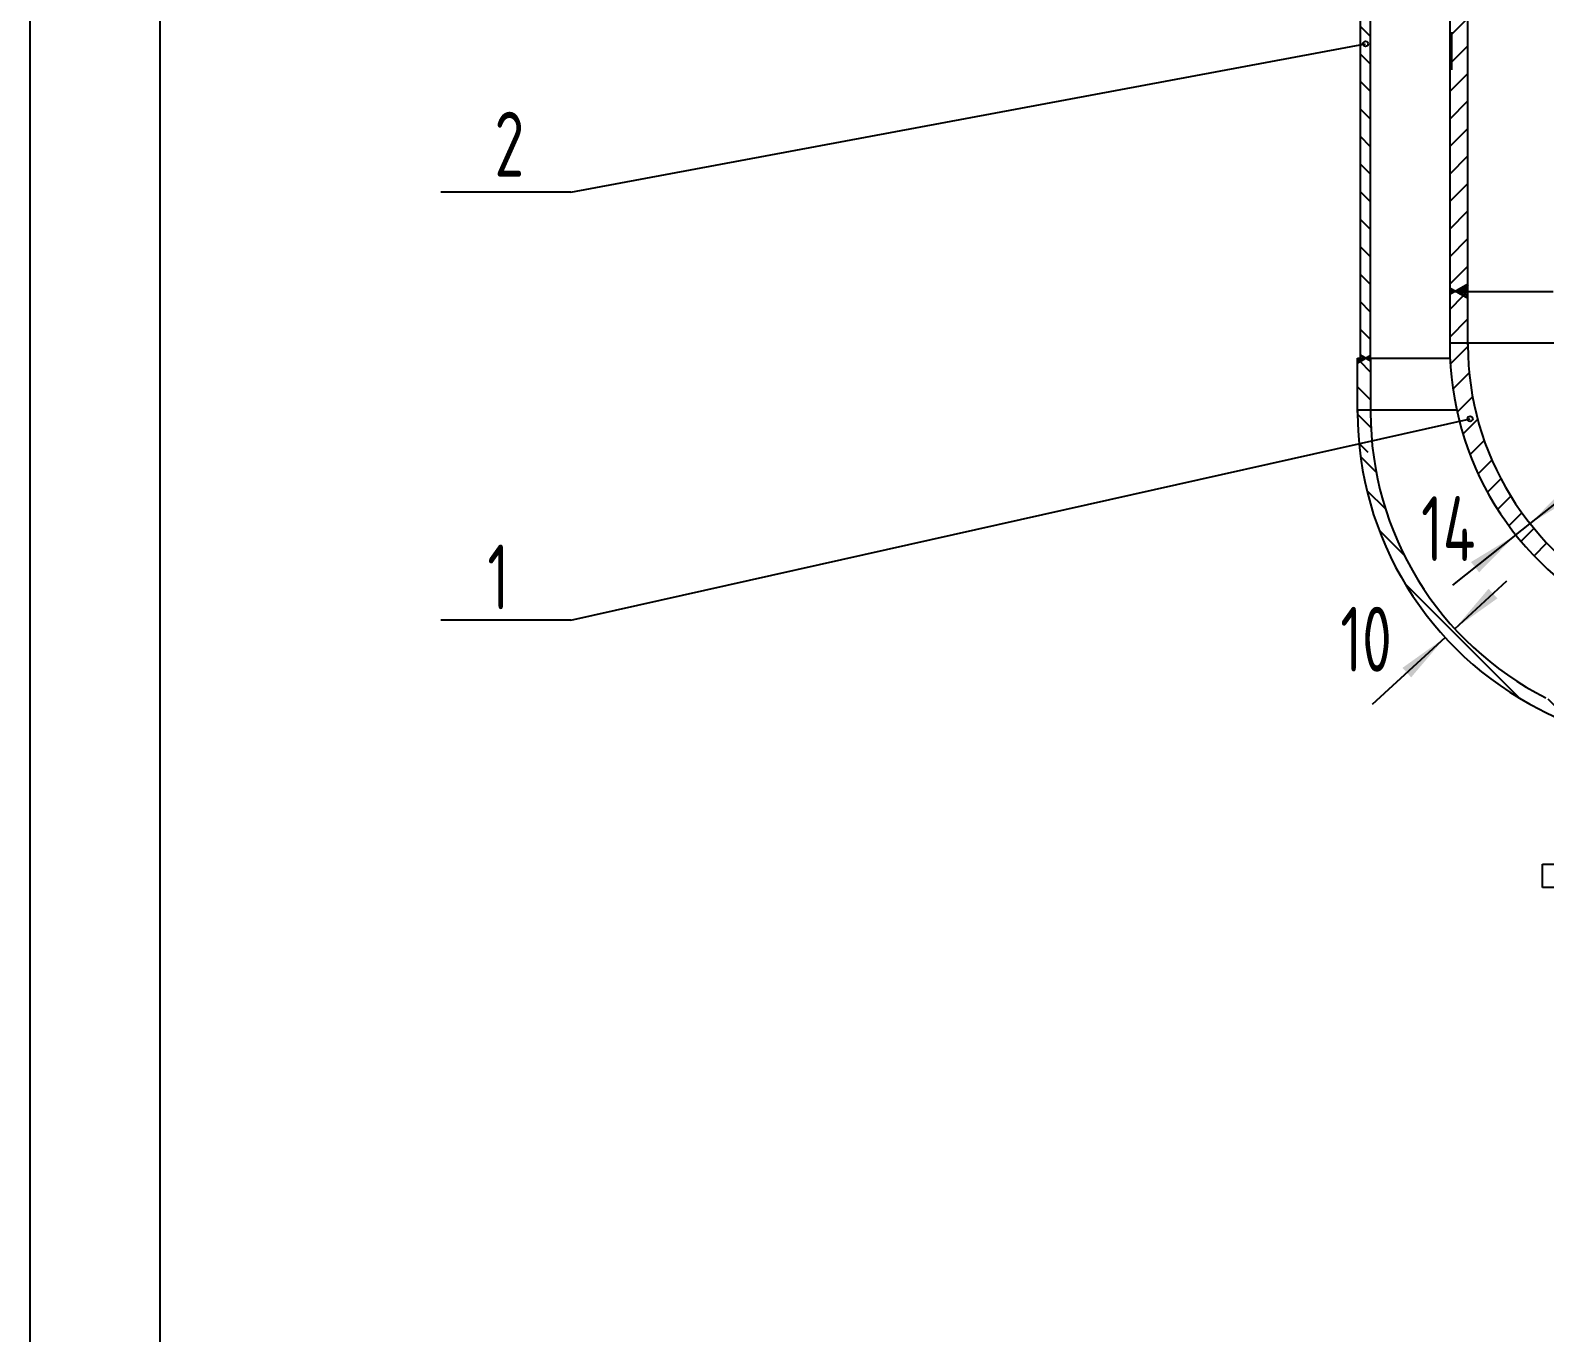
# Model space of a CAD drawing. Extents: x -1761 to -213, y -554 to 626.
# Drawn here: x -807.4 to -690.7, y 175.8 to 276.1 of the extents above; entities that cross this region are included whole.
import ezdxf

# ---------------------------------------------------------------- set-up
doc = ezdxf.new("R2010")
doc.units = 0
doc.layers.get('0').update_dxf_attribs({"color": 8, "linetype": 'CONTINUOUS'})
doc.layers.add('0-EQUIPMENT', color=7, linetype='CONTINUOUS')
doc.layers.add('1', color=8, linetype='CONTINUOUS')
doc.styles.add('HZTXT', font='tssdeng.shx', dxfattribs={"width": 0.8, "bigfont": 'tssdchn.shx'})

# ---------------------------------------------------------------- blocks, each defined once
blk = doc.blocks.new('*U45')
blk.add_line((-698.4, 229.36), (-704.02, 224.2))
blk.add_solid([(-698.4, 229.36), (-701.01, 226.29), (-701.68, 227.02)])
blk = doc.blocks.new('*U46')
blk.add_line((-697.66, 230.03), (-693.65, 233.71))
blk.add_solid([(-697.66, 230.03), (-695.05, 233.11), (-694.37, 232.37)])
blk = doc.blocks.new('*U47')
blk.add_line((-692.98, 237.23), (-687.36, 241.69))
blk.add_solid([(-691.86, 238.13), (-689.03, 241.01), (-688.41, 240.22)])
blk = doc.blocks.new('*U48')
blk.add_line((-692.95, 237.26), (-697.83, 233.39))
blk.add_solid([(-692.95, 237.26), (-695.78, 234.38), (-696.4, 235.17)])
blk = doc.blocks.new('*U51')
for p, q in [((-704.14, 249.79), (-704.95, 250.6, 1)), ((-705.14, 248.67), (-704.14, 247.67))]:
    blk.add_line(p, q)
blk = doc.blocks.new('*U52')
for p, q in [((-705.14, 246.55), (-704.11, 245.52, 1)), ((-705.03, 244.32), (-704.35, 243.64))]:
    blk.add_line(p, q)
blk = doc.blocks.new('*U55')
for p, q in [((-698.04, 254.61), (-697, 255.66, 1)), ((-698.04, 252.49), (-696.64, 253.89)), ((-697.99, 250.42), (-696.64, 251.77)), ((-697.8, 248.49), (-696.54, 249.75)), ((-697.47, 246.7), (-696.28, 247.89)), ((-697.02, 245.02), (-695.89, 246.16)), ((-696.48, 243.45), (-695.39, 244.54)), ((-695.85, 241.96), (-694.79, 243.01)), ((-695.14, 240.55), (-694.1, 241.58)), ((-694.35, 239.22), (-693.33, 240.23)), ((-693.48, 237.96), (-692.48, 238.96)), ((-692.55, 236.77), (-691.56, 237.76)), ((-691.55, 235.65), (-690.56, 236.64))]:
    blk.add_line(p, q)
blk = doc.blocks.new('*U66')
at = {"layer": '1'}
for p, q in [((-692.55, 236.77), (-691.56, 237.76, 1)), ((-691.55, 235.65), (-690.56, 236.64))]:
    blk.add_line(p, q, dxfattribs=at)
blk = doc.blocks.new('*U72')
at = {"layer": '1'}
for p, q in [((-704.91, 243.3), (-703.71, 242.09)), ((-704.43, 240.69), (-702.99, 239.26)), ((-703.48, 237.63), (-701.55, 235.69)), ((-701.5, 233.52), (-692.66, 224.68, 1)), ((-690.49, 224.63), (-688.3, 222.44)), ((-686.38, 222.65), (-685.75, 222.02))]:
    blk.add_line(p, q, dxfattribs=at)
blk = doc.blocks.new('*U73')
at = {"layer": '1'}
for p, q in [((-705.14, 250.51), (-704.68, 250.97)), ((-705.14, 250.72), (-705, 250.86)), ((-705.05, 250.86), (-704.85, 250.66)), ((-704.94, 250.92), (-704.82, 251.04)), ((-704.94, 250.96), (-704.71, 250.74)), ((-704.79, 251.03), (-704.58, 250.82)), ((-704.68, 250.76), (-704.55, 250.89)), ((-704.44, 250.89), (-704.29, 250.74)), ((-704.42, 250.81), (-704.18, 251.05)), ((-704.31, 250.97), (-704.14, 250.8)), ((-704.28, 250.73), (-704.14, 250.88)), ((-704.18, 251.05), (-704.14, 251.01)), ((-705.14, 250.74), (-704.98, 250.58)), ((-705.14, 250.53), (-705.12, 250.5, 1)), ((-704.15, 250.66), (-704.14, 250.66))]:
    blk.add_line(p, q, dxfattribs=at)
blk = doc.blocks.new('*U74')
at = {"layer": '1'}
for p, q in [((-698.04, 256.13), (-697.96, 256.21)), ((-698.04, 256.15), (-697.79, 255.91)), ((-698.04, 255.92), (-697.82, 256.13)), ((-698.04, 255.94), (-697.92, 255.83, 1)), ((-697.9, 255.84), (-697.69, 256.06)), ((-697.78, 256.11), (-697.66, 255.98)), ((-697.55, 255.98), (-697.4, 256.13)), ((-697.52, 256.06), (-697.28, 255.82)), ((-697.42, 255.9), (-696.9, 256.42)), ((-697.39, 256.14), (-696.78, 255.53)), ((-697.28, 255.82), (-696.64, 256.47)), ((-697.25, 256.22), (-696.64, 255.6)), ((-697.15, 255.74), (-696.64, 256.25)), ((-697.12, 256.29), (-696.64, 255.82)), ((-697.01, 255.67), (-696.64, 256.04)), ((-696.98, 256.37), (-696.64, 256.03)), ((-696.88, 255.59), (-696.64, 255.83)), ((-696.85, 256.45), (-696.64, 256.24)), ((-696.75, 255.51), (-696.64, 255.62)), ((-696.71, 256.53), (-696.64, 256.45))]:
    blk.add_line(p, q, dxfattribs=at)
blk = doc.blocks.new('*U132')
for p, q in [((-698.04, 301.1), (-697.6, 301.55, 1)), ((-698.04, 298.98), (-696.64, 300.38)), ((-698.04, 296.86), (-696.64, 298.26)), ((-698.04, 294.74), (-696.64, 296.14)), ((-698.04, 292.62), (-696.64, 294.02)), ((-698.04, 290.5), (-696.64, 291.9)), ((-698.04, 288.37), (-696.64, 289.77)), ((-698.04, 286.25), (-696.64, 287.65)), ((-698.04, 284.13), (-696.64, 285.53)), ((-698.04, 282.01), (-696.64, 283.41)), ((-698.04, 279.89), (-696.64, 281.29)), ((-698.04, 277.77), (-696.64, 279.17)), ((-698.04, 275.65), (-696.64, 277.05)), ((-698.04, 273.53), (-696.64, 274.93)), ((-698.04, 271.4), (-696.64, 272.8)), ((-698.04, 269.28), (-696.64, 270.68)), ((-698.04, 267.16), (-696.64, 268.56)), ((-698.04, 265.04), (-696.64, 266.44)), ((-698.04, 262.92), (-696.64, 264.32)), ((-698.04, 260.8), (-696.64, 262.2)), ((-698.04, 258.68), (-696.64, 260.08)), ((-698.04, 256.56), (-696.64, 257.96))]:
    blk.add_line(p, q)
blk = doc.blocks.new('*U146')
at = {"layer": '1'}
for p, q in [((-704.14, 298.97), (-704.94, 299.77, 1)), ((-704.14, 296.85), (-704.94, 297.65)), ((-704.14, 294.72), (-704.94, 295.52)), ((-704.14, 292.6), (-704.94, 293.4)), ((-704.94, 291.28), (-704.14, 290.48)), ((-704.14, 288.36), (-704.94, 289.16)), ((-704.14, 279.87), (-704.94, 280.67)), ((-704.14, 277.75), (-704.94, 278.55)), ((-704.94, 276.43), (-704.14, 275.63)), ((-704.14, 273.51), (-704.94, 274.31)), ((-704.94, 272.19), (-704.14, 271.39)), ((-704.14, 269.27), (-704.94, 270.07)), ((-704.14, 267.15), (-704.94, 267.95)), ((-704.14, 265.03), (-704.94, 265.83)), ((-704.14, 262.9), (-704.94, 263.7)), ((-704.14, 260.78), (-704.94, 261.58)), ((-704.14, 258.66), (-704.94, 259.46)), ((-704.14, 256.54), (-704.94, 257.34)), ((-704.14, 254.42), (-704.94, 255.22)), ((-704.14, 252.3), (-704.94, 253.1))]:
    blk.add_line(p, q, dxfattribs=at)

msp = doc.modelspace()

# ---------------------------------------------------------------- linework, layer by layer
msp.add_line((-807.35915, -214.73399), (-807.35915, 626.26601, 1))
at = {"layer": '0-EQUIPMENT'}
for p, q in [((-698.03902, 387.61037), (-698.03902, 252.00394)), ((-696.63902, 251.90407), (-696.63902, 387.61037)), ((-696.63902, 251.90407), (-696.63902, 387.61037)), ((-704.13902, 250.86037), (-704.13902, 283.14441)), ((-704.93902, 281.66037), (-704.93902, 250.86037)), ((-697.88902, 273.08267), (-697.88902, 275.96961)), ((-765.73473, 263.66105), (-704.52152, 275.06975)), ((-765.73473, 263.66105), (-775.73473, 263.66105)), ((-696.63902, 256.57031), (-698.03902, 255.76202)), ((-696.63902, 255.45043), (-698.03902, 256.25872)), ((-698.03902, 256.01037), (-690.07116, 256.01037, 6.28319)), ((-698.03902, 252.01037), (-698.03902, 251.8605)), ((-631.63902, 252.01037), (-698.03902, 252.01037, 6.28319)), ((-696.63902, 252.01037), (-696.63902, 251.8605, 6.28319)), ((-704.13902, 251.06972), (-705.13902, 250.49237)), ((-705.13902, 250.86037), (-698.01773, 250.86037)), ((-705.13902, 246.69321), (-705.13902, 250.86037)), ((-704.93902, 251.11291), (-704.13902, 250.65103)), ((-704.13902, 250.86037), (-704.13902, 246.69321)), ((-765.73473, 230.68391), (-696.47202, 246.20263)), ((-705.13902, 246.86037), (-705.13902, 246.69321)), ((-697.50092, 246.86037), (-705.13902, 246.86037)), ((-704.13902, 246.86037), (-704.13902, 246.69321)), ((-765.73473, 230.68391), (-775.73473, 230.68391)), ((-690.88902, 211.9029), (-682.63902, 211.9029)), ((-690.88902, 210.1029), (-690.88902, 211.9029)), ((-674.38902, 210.1029), (-690.88902, 210.1029))]:
    msp.add_line(p, q, dxfattribs=at)
for centre in [(-704.52152, 275.06975), (-696.47202, 246.20263)]:
    msp.add_circle(centre, 0.2, dxfattribs=at)
for centre, radius, start, end in [((-674.53902, 251.8605), 23.5, 180, 243.1244059), ((-674.53902, 251.8605), 22.1, 180, 243.1244059), ((-679.48902, 246.69321), 25.65, 180, 243.1244059), ((-679.48902, 246.69321), 24.65, 180, 243.1244059), ((-631.63902, 341.11037), 131.5, 243.1244059, 245.4217039)]:
    msp.add_arc(centre, radius, start, end, dxfattribs=at)
at = {"layer": '1'}
msp.add_line((-797.35915, -204.73399), (-797.35915, 601.26601, 1), dxfattribs=at)

# ---------------------------------------------------------------- block references
at = {"layer": '0-EQUIPMENT'}
for name in ['*U132', '*U146', '*U74', '*U55', '*U66', '*U73', '*U51', '*U52', '*U72', '*U47', '*U48', '*U46', '*U45']:
    msp.add_blockref(name, (0, 0), dxfattribs=at)

# ---------------------------------------------------------------- texts
at = {"layer": '0-EQUIPMENT', "style": 'HZTXT', "width": 0.7}
for s, p in [('2', (-771.60573, 264.84205)), ('14', (-700.24333, 235.24048)), ('1', (-772.15073, 231.51987)), ('10', (-706.46233, 226.72348))]:
    msp.add_text(s, height=5, dxfattribs=at).set_placement(p)

doc.saveas('drawing.dxf')
